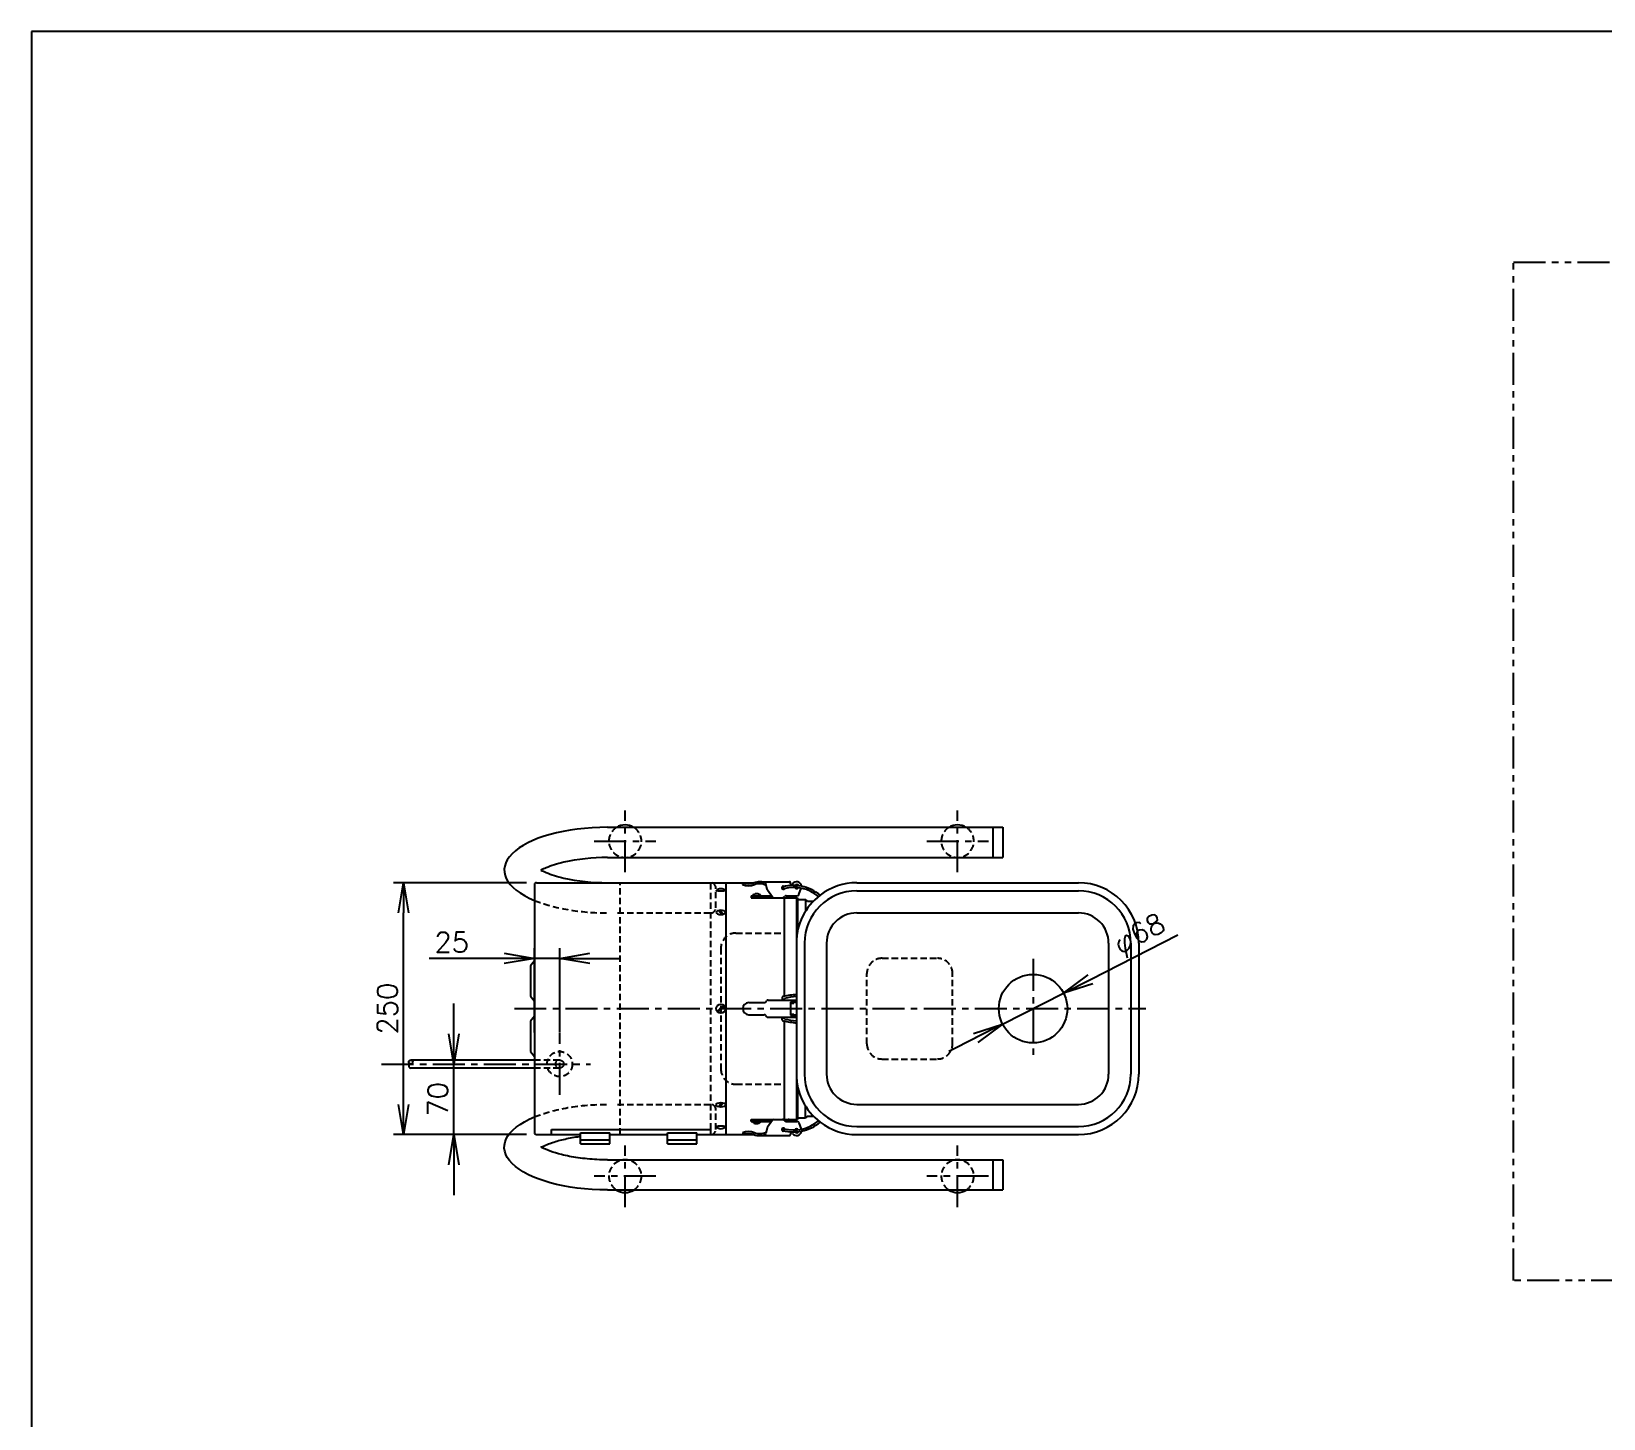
# Model space of a CAD drawing. Extents: x 230 to 4050, y 0 to 2754.
# Drawn here: x 230 to 1791, y 1377 to 2754 of the extents above; entities that cross this region are included whole.
import ezdxf

# ---------------------------------------------------------------- set-up
doc = ezdxf.new("R2010")
doc.units = 0
doc.header["$PDMODE"] = 3
for name, pattern in [('CENTER', [50.8, 31.75, -6.35, 6.35, -6.35]), ('HIDDEN', [9.525, 6.35, -3.175]), ('PHANTOM', [63.5, 31.75, -6.35, 6.35, -6.35, 6.35, -6.35])]:
    doc.linetypes.add(name, pattern=pattern)
doc.layers.get('0').update_dxf_attribs({"linetype": 'CONTINUOUS'})
doc.layers.get('DEFPOINTS').update_dxf_attribs({"linetype": 'CONTINUOUS'})
for name, color, linetype in [('DANMEN', 7, 'CONTINUOUS'), ('KIKI-2D2', 7, 'CONTINUOUS'), ('SUNPOU', 7, 'CONTINUOUS'), ('WAKU', 7, 'CONTINUOUS')]:
    doc.layers.add(name, color=color, linetype=linetype)
doc.styles.get("Standard").update_dxf_attribs({"font": 'ROMANS', "bigfont": 'EXTFONT.shx'})
doc.dimstyles.get("Standard").update_dxf_attribs({"dimscale": 10, "dimtxt": 2, "dimasz": 3, "dimexe": 1, "dimexo": 1, "dimgap": 0.6, "dimtad": 3, "dimdec": 0, "dimzin": 0, "dimdsep": 46, "dimtxsty": 'STANDARD', "dimblk1": 'OPEN', "dimblk2": 'OPEN', "dimsah": 1, "dimcen": 1.5, "dimadec": 0, "dimazin": 0, "dimtfac": 1, "dimtdec": 0, "dimtmove": 0, "dimatfit": 0, "dimldrblk": 'DOTSMALL', "dimfxl": 1, "dimtvp": 1, "dimtolj": 1, "dimtzin": 0, "dimarcsym": 0})

# ---------------------------------------------------------------- blocks, each defined once
blk = doc.blocks.new('_OPEN')
at = {"color": 0, "linetype": 'ByBlock'}
for p, q in [((-1, 0.167), (0, 0)), ((0, 0), (-1, -0.167)), ((0, 0), (-1, 0))]:
    blk.add_line(p, q, dxfattribs=at)
blk = doc.blocks.new('*D10')
at = {"layer": 'DEFPOINTS', "color": 0}
for p in [(1254.7, 1799), (1254.7, 1799), (1194.1, 1768.1)]:
    blk.add_point(p, dxfattribs=at)
at = {"layer": 'SUNPOU', "color": 0, "lineweight": -2}
for p, q in [((1281.5, 1812.6), (1368.1, 1856.7)), ((1194.1, 1768.1), (1254.7, 1799)), ((1167.4, 1754.5), (1140.7, 1740.9))]:
    blk.add_line(p, q, dxfattribs=at)
at = {"layer": 'SUNPOU', "color": 0, "lineweight": -2, "xscale": 30, "yscale": 30, "zscale": 30}
for p, rotation in [((1254.7, 1799), 206.9838532071711), ((1194.1, 1768.1), 26.98385320717103)]:
    blk.add_blockref('_OPEN', p, dxfattribs=dict(at, rotation=rotation))
at = {"layer": 'SUNPOU', "color": 0, "insert": (1330.9, 1855.7), "char_height": 20, "attachment_point": 5, "rotation": 26.9839}
blk.add_mtext('\\A1;φ68', dxfattribs=at)
blk = doc.blocks.new('_DotSmall')
at = {"color": 0, "linetype": 'ByBlock', "const_width": 0.5}
blk.add_lwpolyline([(-0.0625, 0, 1), (0.0625, 0, 1)], format="xyb", close=True, dxfattribs=at)
blk = doc.blocks.new('*D11')
at = {"layer": 'DEFPOINTS', "color": 0}
for p in [(649.4, 1728.6), (649.4, 1728.6), (731.4, 1658.6)]:
    blk.add_point(p, dxfattribs=at)
at = {"layer": 'SUNPOU', "color": 0, "lineweight": -2}
for p, q in [((649.4, 1758.6), (649.4, 1788.6)), ((649.4, 1658.6), (649.4, 1728.6)), ((721.4, 1658.6), (639.4, 1658.6)), ((649.4, 1628.6), (649.4, 1598.6))]:
    blk.add_line(p, q, dxfattribs=at)
at = {"layer": 'SUNPOU', "color": 0, "lineweight": -2, "xscale": 30, "yscale": 30, "zscale": 30}
for p, rotation in [((649.4, 1728.6), 270), ((649.4, 1658.6), 90)]:
    blk.add_blockref('_OPEN', p, dxfattribs=dict(at, rotation=rotation))
at = {"layer": 'SUNPOU', "color": 0, "insert": (633.4, 1693.6), "char_height": 20, "attachment_point": 5, "rotation": 90}
blk.add_mtext('\\A1;70', dxfattribs=at)
blk = doc.blocks.new('*D12')
at = {"layer": 'DEFPOINTS', "color": 0}
for p in [(599.4, 1908.6), (731.4, 1908.6), (731.4, 1658.6)]:
    blk.add_point(p, dxfattribs=at)
at = {"layer": 'SUNPOU', "color": 0, "lineweight": -2}
for p, q in [((721.4, 1908.6), (589.4, 1908.6)), ((599.4, 1688.6), (599.4, 1878.6)), ((721.4, 1658.6), (589.4, 1658.6))]:
    blk.add_line(p, q, dxfattribs=at)
at = {"layer": 'SUNPOU', "color": 0, "lineweight": -2, "xscale": 30, "yscale": 30, "zscale": 30}
for p, rotation in [((599.4, 1908.6), 90), ((599.4, 1658.6), 270)]:
    blk.add_blockref('_OPEN', p, dxfattribs=dict(at, rotation=rotation))
at = {"layer": 'SUNPOU', "color": 0, "insert": (583.4, 1783.6), "char_height": 20, "attachment_point": 5, "rotation": 90}
blk.add_mtext('\\A1;250', dxfattribs=at)
blk = doc.blocks.new('*D34')
at = {"layer": 'DEFPOINTS', "color": 0}
for p in [(754.4, 1833.5), (729.4, 1750), (754.4, 1750)]:
    blk.add_point(p, dxfattribs=at)
at = {"layer": 'SUNPOU', "color": 0, "lineweight": -2}
for p, q in [((729.4, 1760), (729.4, 1843.5)), ((754.4, 1760), (754.4, 1843.5)), ((699.4, 1833.5), (625, 1833.5)), ((754.4, 1833.5), (729.4, 1833.5)), ((784.4, 1833.5), (814.4, 1833.5))]:
    blk.add_line(p, q, dxfattribs=at)
at = {"layer": 'SUNPOU', "color": 0, "lineweight": -2, "xscale": 30, "yscale": 30, "zscale": 30}
blk.add_blockref('_OPEN', (729.4, 1833.5), dxfattribs=at)
at = {"layer": 'SUNPOU', "color": 0, "lineweight": -2, "xscale": 30, "yscale": 30, "zscale": 30, "rotation": 180}
blk.add_blockref('_OPEN', (754.4, 1833.5), dxfattribs=at)
at = {"layer": 'SUNPOU', "color": 0, "insert": (647.2, 1849.5), "char_height": 20, "attachment_point": 5}
blk.add_mtext('\\A1;25', dxfattribs=at)

msp = doc.modelspace()

# ---------------------------------------------------------------- linework, layer by layer
at = {"layer": 'DANMEN', "color": 2, "linetype": 'CENTER'}
for p, q in [((819.4, 1919.2), (819.4, 1980.4)), ((1149.4, 1919.2), (1149.4, 1980.4)), ((788.8, 1949.8), (850, 1949.8)), ((1118.8, 1949.8), (1180, 1949.8)), ((754.4, 1698), (754.4, 1759.1)), ((577.6, 1728.6), (785, 1728.6)), ((819.4, 1586.7), (819.4, 1647.9)), ((1149.4, 1586.7), (1149.4, 1647.9)), ((850, 1617.3), (788.8, 1617.3)), ((1180, 1617.3), (1118.8, 1617.3))]:
    msp.add_line(p, q, dxfattribs=at)
at = {"layer": 'DANMEN', "color": 2, "linetype": 'HIDDEN'}
for p, q in [((814.4, 1658.6), (814.4, 1908.6)), ((904.4, 1663.6), (904.4, 1908.6)), ((909.4, 1883.6), (909.4, 1903.6)), ((811.9, 1878.6), (904.4, 1878.6)), ((929.4, 1858.6), (977.4, 1858.6)), ((914.4, 1843.6), (914.4, 1723.6)), ((1074.4, 1833.6), (1129.4, 1833.6)), ((1059.4, 1748.6), (1059.4, 1818.6)), ((1144.4, 1748.6), (1144.4, 1818.6)), ((754.4, 1732.6), (729.4, 1732.6)), ((1074.4, 1733.6), (1129.4, 1733.6)), ((754.4, 1724.6), (729.4, 1724.6)), ((929.4, 1708.6), (977.4, 1708.6)), ((811.9, 1688.6), (904.4, 1688.6)), ((909.4, 1663.6), (909.4, 1683.6))]:
    msp.add_line(p, q, dxfattribs=at)
at = {"layer": 'DANMEN', "color": 2, "linetype": 'PHANTOM'}
msp.add_lwpolyline([(1701.4, 2524.5), (2889.7, 2524.5), (2889.7, 1513.8), (1701.4, 1513.8)], close=True, dxfattribs=at)
at = {"layer": 'DANMEN', "color": 2, "linetype": 'HIDDEN'}
for radius in [12.5, 4]:
    msp.add_circle((754.4, 1728.6), radius, dxfattribs=at)
for centre, radius, start, end in [((819.4, 1949.8), 16.2, 122.2042, 57.7958), ((1149.4, 1949.8), 16.2, 122.2042, 57.7958), ((904.4, 1903.6), 5, 0, 90), ((904.4, 1883.6), 5, 270, 0), ((929.4, 1843.6), 15, 90, 180), ((1074.4, 1818.6), 15, 90, 180), ((1129.4, 1818.6), 15, 0, 90), ((1074.4, 1748.6), 15, 180, 270), ((1129.4, 1748.6), 15, 270, 0), ((929.4, 1723.6), 15, 180, 270), ((904.4, 1683.6), 5, 0, 90), ((904.4, 1663.6), 5, 270, 0), ((819.4, 1617.3), 16.2, 302.2042, 237.7958), ((1149.4, 1617.3), 16.2, 302.2042, 237.7958)]:
    msp.add_arc(centre, radius, start, end, dxfattribs=at)
msp.add_ellipse((801.9, 1921.1), major_axis=(102.5, 0), ratio=0.414634, start_param=3.926693, end_param=4.712389, dxfattribs=at)
at = {"layer": 'DANMEN', "color": 2, "linetype": 'HIDDEN', "extrusion": (0, 0, -1)}
msp.add_ellipse((801.9, 1646.1), major_axis=(102.5, 0), ratio=0.414634, start_param=3.926693, end_param=4.712389, dxfattribs=at)
at = {"layer": 'KIKI-2D2', "color": 3}
for p, q in [((801.9, 1963.6), (810.8, 1963.6)), ((828.1, 1963.6), (1140.8, 1963.6)), ((1158.1, 1963.6), (1194.4, 1963.6)), ((1194.4, 1963.6), (1194.4, 1933.6)), ((801.9, 1933.6), (1194.4, 1933.6)), ((801.9, 1908.6), (947.2, 1908.6)), ((952.9, 1909.6), (982.4, 1909.6)), ((983.4, 1907.6), (983.4, 1908.6)), ((1049.4, 1908.6), (1269.4, 1908.6)), ((729.4, 1891), (729.4, 1831.1)), ((1329.4, 1848.6), (1329.4, 1718.6)), ((729.4, 1831.1), (725.4, 1826.1)), ((725.4, 1826.1), (725.4, 1796.1)), ((725.4, 1796.1), (729.4, 1791.1)), ((729.4, 1791.1), (729.4, 1776.1)), ((729.4, 1776.1), (725.4, 1771.1)), ((725.4, 1771.1), (725.4, 1741.1)), ((725.4, 1741.1), (729.4, 1736.1)), ((729.4, 1736.1), (729.4, 1676.1)), ((775.2, 1649.5), (775.2, 1656.9)), ((804.2, 1658.6), (861.6, 1658.6)), ((804.2, 1649.5), (804.2, 1658.6)), ((861.6, 1649.5), (861.6, 1658.6)), ((890.6, 1658.6), (947.2, 1658.6)), ((890.6, 1649.5), (890.6, 1658.6)), ((952.9, 1657.6), (982.4, 1657.6)), ((983.4, 1659.6), (983.4, 1658.6)), ((1049.4, 1658.6), (1269.4, 1658.6)), ((775.2, 1649.5), (804.2, 1649.5)), ((861.6, 1649.5), (890.6, 1649.5)), ((801.9, 1633.6), (1194.4, 1633.6)), ((1194.4, 1633.6), (1194.4, 1603.6)), ((801.9, 1603.6), (810.8, 1603.6)), ((828.1, 1603.6), (1140.8, 1603.6)), ((1158.1, 1603.6), (1194.4, 1603.6))]:
    msp.add_line(p, q, dxfattribs=at)
at = {"layer": 'KIKI-2D2', "color": 2}
for p, q in [((810.8, 1963.6), (828.1, 1963.6)), ((1140.8, 1963.6), (1158.1, 1963.6)), ((1184.4, 1963.6), (1184.4, 1933.6)), ((729.4, 1906.6), (729.4, 1891)), ((731.4, 1908.6), (801.9, 1908.6)), ((919.4, 1908.6), (919.4, 1658.6)), ((944.4, 1893.6), (990.4, 1893.6)), ((977.4, 1893.6), (977.4, 1795.8)), ((989.4, 1893.6), (989.4, 1848.6)), ((990.4, 1893.6), (990.4, 1859.5)), ((990.4, 1891.9), (998.4, 1891.9)), ((990.4, 1891.9), (998.4, 1891.9)), ((998.4, 1891.9), (998.4, 1880.2)), ((1000.4, 1890.2), (998.4, 1891.9)), ((1000.4, 1890.2), (1006.2, 1890.2)), ((1049.4, 1900.6), (1269.4, 1900.6)), ((1049.4, 1878.6), (1269.4, 1878.6)), ((989.4, 1848.6), (989.4, 1718.6)), ((997.4, 1848.6), (997.4, 1718.6)), ((1019.4, 1848.6), (1019.4, 1718.6)), ((1299.4, 1848.6), (1299.4, 1718.6)), ((1321.4, 1848.6), (1321.4, 1718.6)), ((729.4, 1831.1), (729.4, 1791.1)), ((729.4, 1776.1), (729.4, 1736.1)), ((977.4, 1771.3), (977.4, 1673.6)), ((729.4, 1732.6), (606.6, 1732.6)), ((729.4, 1724.6), (606.6, 1724.6)), ((989.4, 1718.6), (989.4, 1673.6)), ((990.4, 1707.7), (990.4, 1673.6)), ((998.4, 1675.3), (998.4, 1687)), ((1049.4, 1688.6), (1269.4, 1688.6)), ((729.4, 1676.1), (729.4, 1660.6)), ((944.4, 1673.6), (990.4, 1673.6)), ((990.4, 1675.3), (998.4, 1675.3)), ((1000.4, 1677), (998.4, 1675.3)), ((1000.4, 1677), (1006.2, 1677)), ((731.4, 1658.6), (775.2, 1658.6)), ((746.4, 1663.6), (775.2, 1663.6)), ((746.4, 1658.6), (746.4, 1663.6)), ((775.2, 1663.6), (890.6, 1663.6)), ((775.2, 1660.5), (804.2, 1660.5)), ((775.2, 1656.9), (775.2, 1660.5)), ((804.2, 1658.6), (804.2, 1660.5)), ((861.6, 1660.5), (890.6, 1660.5)), ((861.6, 1658.6), (861.6, 1660.5)), ((890.6, 1663.6), (904.4, 1663.6)), ((890.6, 1658.6), (890.6, 1660.5)), ((904.4, 1658.6), (904.4, 1663.6)), ((1049.4, 1666.6), (1269.4, 1666.6)), ((775.2, 1653.5), (804.2, 1653.5)), ((861.6, 1653.5), (890.6, 1653.5)), ((1184.4, 1633.6), (1184.4, 1603.6)), ((810.8, 1603.6), (828.1, 1603.6)), ((1140.8, 1603.6), (1158.1, 1603.6))]:
    msp.add_line(p, q, dxfattribs=at)
at = {"layer": 'KIKI-2D2', "color": 4}
for p, q in [((936.1, 1906.6), (936.8, 1908.5)), ((960.3, 1902), (958.9, 1907.5)), ((944.4, 1895.6), (964.9, 1895.6)), ((944.4, 1895.6), (944.4, 1893.6)), ((965.8, 1894.4), (960.7, 1901.2)), ((977, 1894.1), (977.8, 1895)), ((979.2, 1895.6), (990, 1895.6)), ((991.9, 1896.9), (994.1, 1903.2)), ((915.5, 1876.9), (912.2, 1881)), ((916.7, 1877.2), (913.3, 1881.2)), ((917.6, 1786.7), (910.6, 1781.2)), ((918.2, 1785.9), (911.2, 1780.4)), ((942.1, 1789.6), (957.5, 1789.6)), ((959, 1790.3), (959.8, 1791.3)), ((961.4, 1792.1), (989.4, 1792.1)), ((975.4, 1794.6), (975.4, 1792.1)), ((977.4, 1793.8), (977.4, 1792.1)), ((983.4, 1790.1), (983.4, 1777.1)), ((983.4, 1790.1), (989.4, 1790.1)), ((983.4, 1789.1), (986.9, 1789.1)), ((986.9, 1790.1), (986.9, 1789.1)), ((988.9, 1790.1), (988.9, 1789.1)), ((988.9, 1789.1), (989.4, 1789.1)), ((942.1, 1777.6), (957.5, 1777.6)), ((959, 1776.8), (959.8, 1775.8)), ((961.4, 1775.1), (989.4, 1775.1)), ((975.4, 1772.6), (975.4, 1775.1)), ((977.4, 1773.4), (977.4, 1775.1)), ((983.4, 1778.1), (986.9, 1778.1)), ((983.4, 1777.1), (989.4, 1777.1)), ((986.9, 1778.1), (986.9, 1777.1)), ((988.9, 1778.1), (989.4, 1778.1)), ((988.9, 1778.1), (988.9, 1777.1)), ((915.5, 1690.2), (912.2, 1686.2)), ((916.7, 1690), (913.3, 1685.9)), ((944.4, 1671.6), (944.4, 1673.6)), ((944.4, 1671.6), (964.9, 1671.6)), ((965.8, 1672.8), (960.7, 1665.9)), ((977, 1673), (977.8, 1672.1)), ((979.2, 1671.6), (990, 1671.6)), ((991.9, 1670.2), (994.1, 1663.9)), ((936.1, 1660.5), (936.8, 1658.6)), ((960.3, 1665.2), (958.9, 1659.7))]:
    msp.add_line(p, q, dxfattribs=at)
at = {"layer": 'KIKI-2D2', "color": 2, "linetype": 'CENTER'}
for p, q in [((1224.4, 1833.1), (1224.4, 1734)), ((709.4, 1783.6), (1336.4, 1783.6))]:
    msp.add_line(p, q, dxfattribs=at)
at = {"layer": 'KIKI-2D2', "color": 2}
for centre, radius in [((1224.4, 1783.6), 34), ((606.6, 1730.6), 2)]:
    msp.add_circle(centre, radius, dxfattribs=at)
at = {"layer": 'KIKI-2D2', "color": 4}
msp.add_circle((914.4, 1783.6), 4.5, dxfattribs=at)
at = {"layer": 'KIKI-2D2', "color": 3}
for centre, radius, start, end in [((819.4, 1949.8), 16.2, 57.7958, 122.2042), ((1149.4, 1949.8), 16.2, 57.7958, 122.2042), ((952.9, 1892.9), 16.6, 90, 109.9737), ((982.4, 1908.6), 1, 0, 90), ((984.4, 1907.6), 1, 180, 270), ((984.3, 1908.1), 1.5, 270, 328.6677), ((989.7, 1904.8), 4.75, 4.4053, 148.6677), ((986.7, 1865.7), 40.2, 49.277, 78.9228), ((1049.4, 1848.6), 60, 90, 127.4653), ((1269.4, 1848.6), 60, 0, 90), ((1269.4, 1718.6), 60, 270, 0), ((986.7, 1701.4), 40.2, 281.0772, 310.723), ((1049.4, 1718.6), 60, 232.5347, 270), ((952.9, 1674.2), 16.6, 250.0263, 270), ((982.4, 1658.6), 1, 270, 0), ((984.4, 1659.6), 1, 90, 180), ((984.3, 1659.1), 1.5, 31.3323, 90), ((989.7, 1662.3), 4.75, 211.3323, 355.5947), ((819.4, 1617.3), 16.2, 237.7958, 302.2042), ((1149.4, 1617.3), 16.2, 237.7958, 302.2042)]:
    msp.add_arc(centre, radius, start, end, dxfattribs=at)
at = {"layer": 'KIKI-2D2', "color": 2}
for centre, radius, start, end in [((731.4, 1906.6), 2, 90, 180), ((1049.4, 1848.6), 60, 127.4653, 180), ((1049.4, 1848.6), 52, 90, 180), ((1269.4, 1848.6), 52, 0, 90), ((1049.4, 1848.6), 30, 90, 180), ((1269.4, 1848.6), 30, 0, 90), ((606.6, 1726.6), 2, 90, 270), ((1049.4, 1718.6), 60, 180, 232.5347), ((1049.4, 1718.6), 52, 180, 270), ((1049.4, 1718.6), 30, 180, 270), ((1269.4, 1718.6), 52, 270, 0), ((1269.4, 1718.6), 30, 270, 0), ((731.4, 1660.6), 2, 180, 270)]:
    msp.add_arc(centre, radius, start, end, dxfattribs=at)
at = {"layer": 'KIKI-2D2', "color": 4}
for centre, radius, start, end in [((941.9, 1922.2), 16.6, 249.3903, 290.6097), ((941.9, 1922.2), 14.6, 249.3903, 290.6097), ((952.9, 1892.9), 16.6, 109.9737, 110.6097), ((952.9, 1892.9), 14.6, 64.2039, 110.6097), ((952.9, 1892.9), 16.6, 73.7851, 90), ((957, 1907), 2, 14.0362, 73.7851), ((976.4, 1903.6), 1.5, 56.1541, 332.523), ((976.7, 1903.6), 1, 104.7697, 284.7697), ((986.7, 1865.7), 40.2, 78.9228, 104.7697), ((989.7, 1904.8), 2, 24.3666, 146.8805), ((914.4, 1896.6), 6.06, 42.075, 137.925), ((949.9, 1891.5), 6.06, 42.075, 137.925), ((962.3, 1902.4), 2, 194.0362, 216.8699), ((967.4, 1895.6), 2, 216.8699, 270), ((975.6, 1895.6), 2, 270, 315), ((986.7, 1865.7), 38.2, 49.8515, 104.7697), ((979.2, 1893.6), 2, 90, 135), ((981.4, 1895.6), 2, 270, 0), ((989.7, 1904.8), 2, 206.8966, 324.3505), ((990, 1897.6), 2, 270, 340.4108), ((976.4, 1794.6), 1, 102.5604, 180), ((998.2, 1697), 101, 94.9657, 102.5604), ((998.2, 1697), 99, 95.0663, 102.0966), ((942.1, 1783.6), 6, 90, 270), ((957.5, 1791.6), 2, 270, 321.3402), ((961.4, 1790.1), 2, 90, 141.3402), ((957.5, 1775.6), 2, 38.6598, 90), ((961.4, 1777.1), 2, 218.6598, 270), ((976.4, 1772.6), 1, 180, 257.4396), ((998.2, 1870.1), 101, 257.4396, 265.0343), ((998.2, 1870.1), 99, 257.9034, 264.9337), ((949.9, 1675.6), 6.06, 222.075, 317.925), ((967.4, 1671.6), 2, 90, 143.1301), ((975.6, 1671.6), 2, 45, 90), ((986.7, 1701.4), 38.2, 255.2303, 310.1485), ((979.2, 1673.6), 2, 225, 270), ((981.4, 1671.6), 2, 0, 90), ((990, 1669.6), 2, 19.5892, 90), ((914.4, 1670.5), 6.06, 222.075, 317.925), ((941.9, 1644.9), 16.6, 69.3903, 110.6097), ((941.9, 1644.9), 14.6, 69.3903, 110.6097), ((952.9, 1674.2), 16.6, 249.3903, 250.0263), ((952.9, 1674.2), 14.6, 249.3903, 295.7961), ((952.9, 1674.2), 16.6, 270, 286.2149), ((957, 1660.1), 2, 286.2149, 345.9638), ((962.3, 1664.7), 2, 143.1301, 165.9638), ((976.4, 1663.6), 1.5, 27.477, 303.8459), ((976.7, 1663.5), 1, 75.2303, 255.2303), ((986.7, 1701.4), 40.2, 255.2303, 281.0772), ((989.7, 1662.3), 2, 35.6495, 153.1034), ((989.7, 1662.3), 2, 213.1195, 335.6334)]:
    msp.add_arc(centre, radius, start, end, dxfattribs=at)
at = {"layer": 'KIKI-2D2', "color": 3}
msp.add_ellipse((801.9, 1921.1), major_axis=(102.5, 0), ratio=0.414634, start_param=1.570796, end_param=3.926693, dxfattribs=at)
at = {"layer": 'KIKI-2D2', "color": 4, "extrusion": (0, 0, -1)}
msp.add_ellipse((914.4, 1900.7), major_axis=(4.5, 0), ratio=0.111111, start_param=-0.204548, end_param=3.346141, dxfattribs=at)
msp.add_ellipse((914.4, 1879.1), major_axis=(-4.5, 0), ratio=0.488889, dxfattribs=at)
at = {"layer": 'KIKI-2D2', "color": 4}
msp.add_ellipse((914.4, 1688.1), major_axis=(-4.5, 0), ratio=0.488889, dxfattribs=at)
at = {"layer": 'KIKI-2D2', "color": 3, "extrusion": (0, 0, -1)}
msp.add_ellipse((801.9, 1646.1), major_axis=(102.5, 0), ratio=0.414634, start_param=1.570796, end_param=3.926693, dxfattribs=at)
at = {"layer": 'KIKI-2D2', "color": 4}
msp.add_ellipse((914.4, 1666.5), major_axis=(-4.5, 0), ratio=0.111111, start_param=2.937044, end_param=6.487734, dxfattribs=at)
at = {"layer": 'KIKI-2D2', "color": 3}
for points, knots in [([(801.9, 1933.6), (787, 1933.6), (772, 1932), (751.9, 1927.4), (745.9, 1925.4), (739, 1922.6), (737.3, 1921.8), (735.8, 1921.1)], [4.712389, 4.712389, 4.712389, 4.712389, 5.2359878, 5.2359878, 5.4977871, 5.4977871, 5.5990458, 5.5990458, 5.5990458, 5.5990458]), ([(735.8, 1921.1), (737.3, 1920.3), (739, 1919.5), (745.9, 1916.7), (751.9, 1914.8), (772, 1910.1), (787, 1908.6), (801.9, 1908.6)], [0.6841395, 0.6841395, 0.6841395, 0.6841395, 0.7853982, 0.7853982, 1.0471976, 1.0471976, 1.5707963, 1.5707963, 1.5707963, 1.5707963]), ([(735.8, 1646.1), (742.9, 1649.2), (745, 1650), (751, 1652), (755.2, 1653.2), (764.3, 1655.2), (769.2, 1656.1), (774.5, 1656.8), (774.9, 1656.8), (775.2, 1656.9)], [3.9266934, 3.9266934, 3.9266934, 3.9266934, 4.0367384, 4.0367384, 4.2172566, 4.2172566, 4.3977749, 4.3977749, 4.4097197, 4.4097197, 4.4097197, 4.4097197]), ([(801.9, 1633.6), (798.4, 1633.6), (794.8, 1633.6), (784.9, 1634.1), (778.7, 1634.7), (766.9, 1636.4), (761.3, 1637.5), (752.1, 1639.8), (748.3, 1641), (741.7, 1643.3), (738.8, 1644.6), (736.2, 1645.9), (736, 1646), (735.8, 1646.1)], [1.5707963, 1.5707963, 1.5707963, 1.5707963, 1.6894795, 1.6894795, 1.9023773, 1.9023773, 2.1152752, 2.1152752, 2.2834467, 2.2834467, 2.4516182, 2.4516182, 2.4628994, 2.4628994, 2.4628994, 2.4628994])]:
    msp.add_open_spline(points, degree=3, knots=knots, dxfattribs=at)
at = {"layer": 'WAKU', "color": 6}
for p, q in [((4050, 2753.5), (230, 2753.5)), ((230, 2753.5), (230, 0))]:
    msp.add_line(p, q, dxfattribs=at)

# ---------------------------------------------------------------- dimensions: what is measured, and where the dimension line sits
at = {"layer": 'SUNPOU'}
dim = msp.add_linear_dim(base=(599.4, 1908.6), p1=(731.4, 1658.6), p2=(731.4, 1908.6), angle=90, dimstyle='STANDARD', dxfattribs=at)
dim.commit()
dim.dimension.update_dxf_attribs({"geometry": '*D12', "text_midpoint": (583.4, 1783.6)})
dim = msp.add_aligned_dim(p1=(1194.1, 1768.1), p2=(1254.7, 1799), distance=0, text='φ<>', dimstyle='STANDARD', dxfattribs=at)
dim.commit()
dim.dimension.update_dxf_attribs({"geometry": '*D10', "text_midpoint": (1330.9, 1855.7)})
dim = msp.add_linear_dim(base=(754.4, 1833.5), p1=(729.4, 1750), p2=(754.4, 1750), dimstyle='STANDARD', dxfattribs=at)
dim.commit()
dim.dimension.update_dxf_attribs({"geometry": '*D34', "text_midpoint": (647.2, 1833.5), "dimtype": 160})
dim = msp.add_linear_dim(base=(649.4, 1728.6), p1=(731.4, 1658.6), p2=(649.4, 1728.6), angle=90, dimstyle='STANDARD', dxfattribs=at)
dim.commit()
dim.dimension.update_dxf_attribs({"geometry": '*D11', "text_midpoint": (649.4, 1693.6), "dimtype": 160})

doc.saveas('drawing.dxf')
